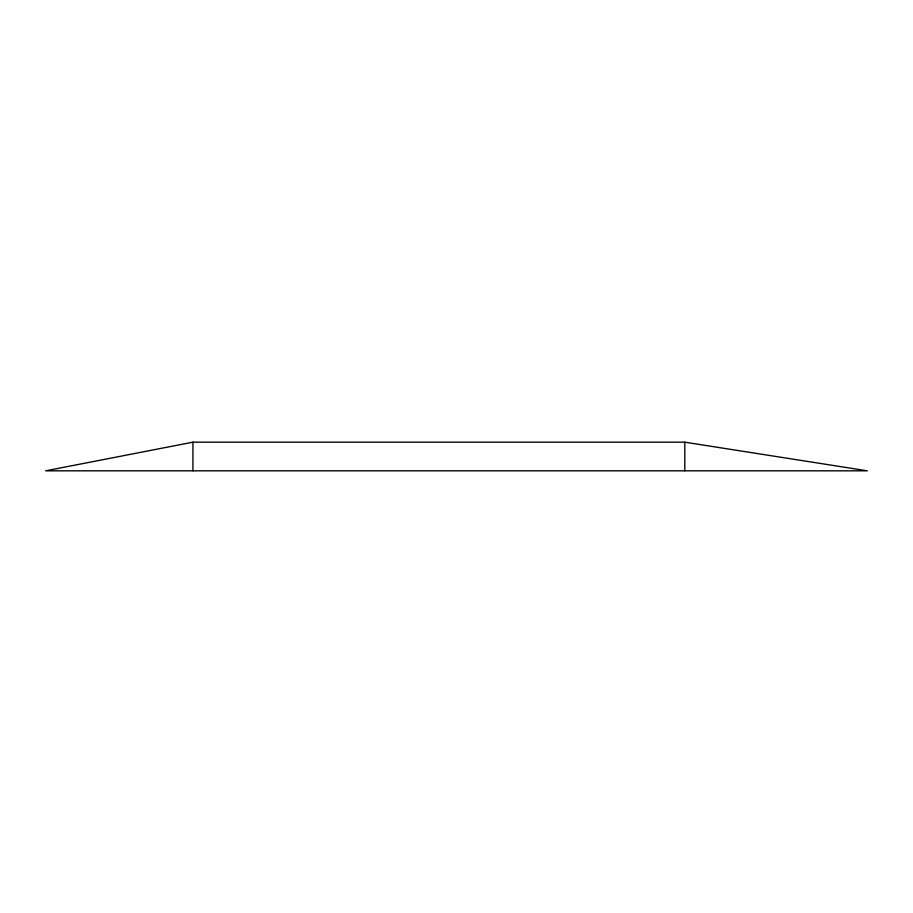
<?xml version="1.0" encoding="UTF-8"?>
<svg xmlns="http://www.w3.org/2000/svg" width="913" height="913" viewBox="0 0 913 913"><rect width="100%" height="100%" fill="white"/><g stroke="black" fill="none" stroke-linecap="round" stroke-linejoin="round"><path stroke-width="1.37" d="M192.928 442.177L45.65 470.823L867.35 470.823L684.807 442.177L192.928 442.177L192.928 470.823M684.807 442.177L684.807 470.823"/></g></svg>
